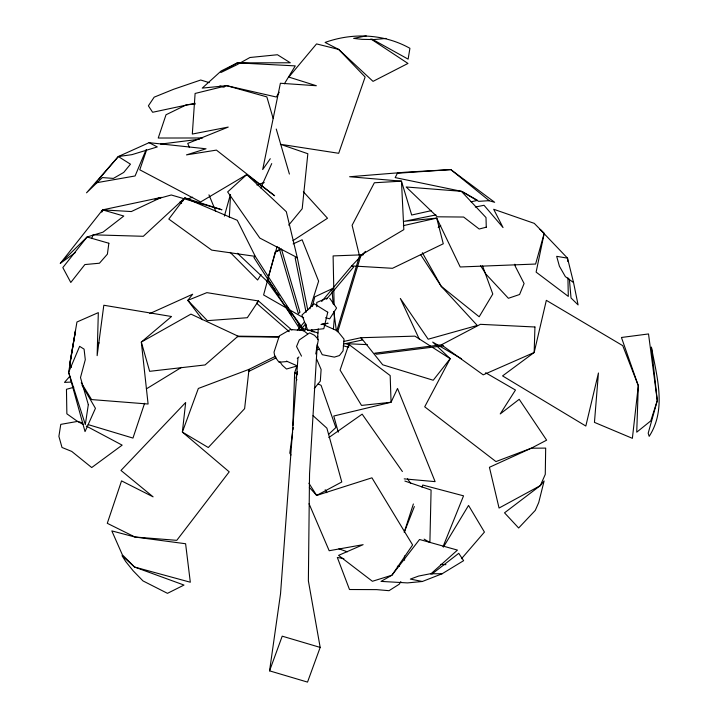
<?xml version="1.0" encoding="UTF-8"?>
<svg xmlns="http://www.w3.org/2000/svg" width="718" height="718" viewBox="0 0 718 718"><rect width="100%" height="100%" fill="white"/><g stroke="black" fill="none" stroke-linecap="round" stroke-linejoin="round"><path stroke-width="1.08" d="M316.746 306.721L316.755 302.466L326.995 298.096M292.827 425.72L294.64 372.813L297.081 365.435M317.536 338.95L318.254 328.853M229.311 217.321L230.55 194.937M317.284 344.101L309.539 473.754L308.372 580.826L320.174 647.412L307.528 682.1L269.564 670.845L280.532 593.723L297.934 358.363M317.544 339.632L317.751 336.275M333.394 328.898L334.373 317.984L334.238 311.334M305.491 330.083L306.164 324.536M292.639 432.048L289.803 453.121L290.996 455.006M292.935 429.822L293.231 427.605M315.767 353.965L318.379 339.515L314.484 335.288L309.664 332.865L299.262 339.955L296.543 346.498L301.515 356.137M297.512 371.709L296.022 377.919L296.92 379.858M312.357 306.38L314.789 296.866L331.913 288.842L333.188 303.947M267.67 279.975L263.596 294.954L286.482 308.049M268.254 277.83L275.236 252.144L279.903 249.119M224.375 216.109L230.316 194.874M277.121 246.462L267.114 281.285L291.75 315.417M336.715 331.088L359.512 255.958L352.107 225.272L374.356 182.767L401.47 181.16L411.683 215.023L431.123 210.697M337.72 331.842L360.526 256.721L359.512 255.958L403.83 229.643L401.47 181.16L349.612 176.745L406.478 172.141L450.814 169.601L494.657 202.297L488.348 200.519M309.88 308.848L318.621 281.169L302.116 239.776L293.15 243.896M404.252 532.155L413.38 503.964M144.596 403.283L132.965 438.079L88.179 424.616M146.571 149.972L139.777 169.798L200.636 201.964L246.777 174.591L274.635 195.772L216.423 150.107L186.474 154.891L206.039 148.788L149.075 142.676L118.344 156.533L86.519 192.819L102.36 177.579L113.363 178.414L123.729 172.437L130.47 164.18L118.344 156.533L98.743 179.455M269.564 670.845L282.21 636.166L320.174 647.412M91.707 238.573L93.259 234.481M404.315 532.173L414.349 506.558M421.969 487.091L422.767 485.045L463.541 495.833L443.015 546.739M146.113 149.73L135.092 175.964L95.835 182.857L97.289 181.151M260.76 187.972L271.727 163.587M443.464 547.026L468.549 505.427L484.435 532.074L461.486 558.73M279.203 92.29L276.331 97.011L226.753 85.684L202.252 88.108L221.162 70.965L237.371 62.852L290.305 62.789L277.453 54.739L249.945 57.503L236.761 64.835L220.848 72.536L237.371 62.852L295.277 65.894L284.373 83.809M400.859 581.562L399.172 584.264L389.012 590.69L376.627 589.622L349.495 589.514L337.325 557.464L343.868 558.622M261.128 274.438L257.6 280.011L230.191 252.377M270.282 158.723L262.689 169.556L280.388 83.261L316.351 85.729L288.815 77.077L316.539 43.915L338.654 49.416L373.028 81.367L407.968 63.444L370.883 38.96M60.321 263.362L102.593 209.871L161.326 197.405L131.34 211.55L102.593 209.871L101.821 211.927L102.593 209.871L123.792 216.037L102.988 232.165L87.075 236.985L60.321 263.362L75.435 252.503M314.278 388.519L320.318 381.123L321.117 369.474L316.665 359.126M288.717 225.129L302.188 208.767L307.842 153.733L280.406 144.282L338.699 153.293L365.13 76.988L338.654 49.416L325.092 42.434C352.816 32.463 384.013 33.809 409.924 48.303L408.12 59.136L372.086 39.14M297.351 330.361L304.495 321.879M321.655 301.524L351.685 265.911L365.489 251.354M300.043 330.576L305.769 323.791M326.502 299.2L353.669 266.97L351.685 265.911L392.495 268.299L443.275 243.779L436.724 218.119L404.288 221.288L435.97 214.933M69.655 376.51L64.494 382.398L71.19 382.057M97.63 344.559L99.102 342.881M328.709 434.264L335.853 427.551L321.081 385.333L318.146 383.942M430.71 574.014L457.447 550.096L419.536 539.487L391.938 575.208L381.025 581.4L407.465 582.908L422.355 581.49L442.126 573.763L463.622 560.668L458.748 553.309L431.886 574.104M297.252 358.336L298.876 356.963M438.177 227.489L440.753 225.416M328.826 437.567L362.15 414.151L402.403 471.529M292.971 240.647L327.507 218.245L303.355 191.724M146.355 388.878L181.528 367.365M275.721 356.155L249.011 369.375L198.339 388.456L182.363 432.092L229.213 471.843L176.781 540.34L134.957 537.019L111.82 530.898L122.365 554.817L134.562 567.04L184.005 585.062L167.474 593.337L142.99 580.916L133.198 570.846L125.749 561.593L122.033 555.714L134.562 567.04L190.315 582.226L185.603 543.741L134.957 537.019L107.287 523.305L121.548 480.88L153.105 496.847L120.983 470.434L185.666 402.484L182.363 432.092L208.283 447.538L244.614 408.659L249.011 369.375L248.437 371.574L276.143 357.869M275.236 252.144L280.208 249.855M149.802 313.569L192.666 294.218L187.811 300.357L202.485 319.743M183.225 200.69L180.083 201.857L181.645 203.436M187.416 199.137L192.648 197.199M256.864 185.002L264.215 182.534M155.034 199.227L161.326 197.405M297.378 365.884L286.5 369.025L282.327 365.282L279.796 361.692M155.33 199.398L171.27 194.982L221.979 209.8L184.822 197.899L143.322 236.294L94.264 234.849M73.81 387.289L66.46 389.291L66.864 413.819L77.517 421.412L83.342 424.509M403.39 225.64L436.724 218.119L460.211 266.979L535.61 264.044L544.181 233.422L534.255 223.361L493.679 209.261L503.04 227.561L484.031 205.285L475.298 207.035M471.071 201.812L477.551 200.376L462.993 191.966M343.536 341.49L361.019 337.711L414.914 336.141L430.692 346.22M316.333 349.953L319.618 349.244M343.662 344.048L362.249 340.036L361.019 337.711L382.703 364.789L433.232 380.244L450.195 358.668L432.685 342.073L461.566 358.803M366.243 35.9L353.633 38.386L361.926 39.346L373.979 39.562L386.042 38.44M195.108 103.204L152.638 112.277L148.384 105.824L154.173 97.163L173.541 89.301L200.708 80.021L209.243 82.642M321.736 324.141L328.099 323.253L320.982 324.554M118.344 156.533L131.906 154.657L157.305 146.93L149.075 142.676M160.626 144.094L199.362 139.229M287.541 361.486L279.024 362.24L274.788 356.532L274.025 352.161L279.302 335.907L290.422 329.508L303.472 330.531L307.367 333.655M195.251 104.092L186.348 104.846L166.02 114.772L158.238 138.027L202.655 137.982M397.359 566.278L399.558 566.152M363.353 254.782L333.107 255.913L334.103 304.683M442.126 573.763L430.477 573.727L418.639 576.051L410.373 579.094L422.355 581.49M279.338 336.697L238.053 336.168L190.943 314.107L141.32 342.055L148.096 404.019L91.599 399.576L81.242 382.775M278.566 337.146L237.281 336.616L238.053 336.168L205.079 364.941L149.649 371.323L141.32 342.055L171.53 316.512L103.814 305.249L97.145 355.661L98.321 312.626L76.952 321.996L69.745 364.098L71.414 366.979M346.166 343.68L367.32 344.622M440.798 564.366L445.923 564.671M404.216 478.87L435.117 481.634L397.503 388.465L391.059 402.259L333.762 416.027L338.268 432.191M325.64 317.724L329.679 318.846L336.571 308.058L329.733 298.293M345.645 343.5L348.849 344.416L390.179 375.568L391.059 402.259L361.522 405.419L340.081 370.084L348.849 344.416L348.625 347.297L343.285 345.771M303.885 328.754L317.948 332.928M82.848 423.019L77.517 421.412L60.77 424.374L58.894 436.364L61.999 447.467L71.737 451.425L91.716 467.544L122.15 445.142L86.25 426.052M219.905 85.918L224.169 87.219M404.88 481.051L431.087 490.026L429.894 542.458L424.078 539.128M338.896 548.812L347.35 551.801M323.818 324.859L337.307 330.845L344.012 339.102L343.06 350.869L339.452 355.545L334.364 357.115L322.265 354.701L317.302 345.196M297.476 365.974L286.437 361.091M296.606 373.737L294.64 372.813L296.983 374.401M289.345 309.682L303.651 317.859M485.628 372.75L515.47 390.045L500.24 413.927L519.204 399.307L546.631 440.161L531.284 448.203L489.425 467.301L499.055 508.048L540.304 485.619L544.109 480.961L538.733 502.51L535.278 510.39L518.647 527.999L504.53 512.823L540.304 485.619L545.267 474.392L545.68 448.104L531.284 448.203L495.95 461.584L424.706 406.81L450.195 358.668L432.55 347.404M573.547 282.569L565.344 276.609L559.403 266.207L556.683 256.335L567.507 258.148L573.547 282.569L578.089 304.908L571.025 297.97L569.365 279.167M311.459 329.903L313.999 331.958M291.84 330.047L258.48 300.959L206.865 292.639L187.811 300.357L207.358 320.659L247.315 317.715L258.48 300.959L256.703 303.337L289.219 331.689M313.066 415.677L326.887 428.161L341.777 481.993L316.656 495.438L309.341 487.369M237.443 253.266L267.114 281.285L267.401 279.311L275.829 290.987M277.13 292.782L279.069 295.484M286.204 305.365L304.36 330.513M298.23 324.401L300.178 327.094M407.51 478.816L410.705 483.376M420.586 254.558L441.247 286.338L477.29 325.46L428.17 339.21L400.339 298.455L419.213 338.986M303.211 331.025L255.276 256.362L237.245 220.291L184.822 197.899L168.811 219.08L211.72 250.124L255.276 256.362L253.894 257.502L300.627 330.307M308.902 483.214L316.656 495.438L371.933 477.82L412.608 544.953L391.938 575.208L372.4 581.284L338.555 555.382L363.12 544.666L329.185 550.733L309.036 503.713M480.611 265.714L485.969 274.168L508.389 298.293L519.581 294.506L524.095 283.529L515.291 266.342L514.842 264.206M71.468 366.898L69.745 364.098L75.543 330.468L68.65 372.31L85.029 431.608L95.431 408.336L82.032 385.252M422.363 252.718L441.247 286.338L479.175 316.782L492.79 294.012L482.568 265.911M325.191 489.757L326.798 492.701M189.435 147.531L187.739 143.421L228.234 127.077L192.316 134.051L195.108 93.457L226.753 85.684L266.854 96.894L273.118 118.335M208.965 194.82L215.75 211.272M281.411 248.966L299.953 312.204L298.356 313.721L278.871 247.261M276.25 129.052L289.408 174.07M307.789 310.014L297.288 257.636L286.329 211.72L246.777 174.591L227.642 191.921L259.799 238.053L297.288 257.636L295.143 257.825L306.083 312.384M311.72 329.661L312.159 331.842M336.284 330.109L333.825 311.504M567.803 261.469L567.507 258.148L540.044 229.392L544.181 233.422L536.113 272.122L568.306 296.399L567.92 277.821M404.467 555.947L404.575 560.282M534.937 326.995L534.165 352.502L502.564 375.909L585.825 426.034L598.444 372.992L594.45 422.372L632.379 438.33L638.311 385.701L621.447 337.478L648.525 333.951L657.275 400.608L648.192 433.205L649.171 436.347C666.825 409.251 656.764 376.286 651.405 347.072L657.275 400.608L650.768 420.892L636.731 432.182L638.311 385.701L622.748 345.654L546.335 300.339L534.165 352.502L483.205 374.85L441.444 344.802L374.751 353.184L376.546 354.207L443.239 345.825L441.444 344.802L480.378 324.33L534.937 326.995M108.858 243.249L107.395 254.163L99.443 263.219L84.868 264.565L70.795 282.47L62.825 267.581L87.075 236.985L108.858 243.249M88.323 404.665L85.316 424.562L68.65 372.31L79.626 346.345L84.087 349.145L85.289 359.691L80.488 377.578L88.323 404.665M327.758 312.231L323.809 328.709L307.842 330.459L301.919 315.067L314.224 303.795L327.758 312.231M397.431 173.244L395.169 177.588L461.36 191.302L478.646 201.345L489.209 200.654L450.814 169.601L397.431 173.244M486.265 227.193L479.184 229.024L463.64 217.042L437.208 216.8L406.155 186.985L461.36 191.302L486.005 217.545L486.265 227.193"/></g></svg>
